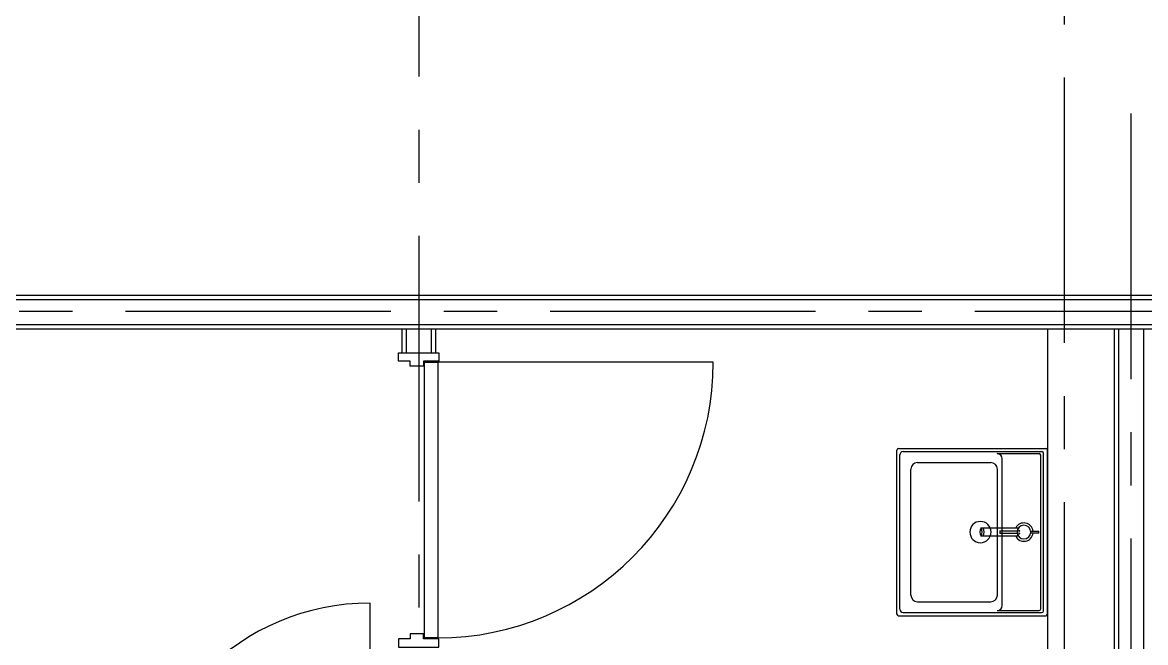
# Model space of a CAD drawing. Extents: x -119186 to 98821, y 1814 to 147180.
# Drawn here: x 19694 to 23053, y 35695 to 37548 of the extents above; entities that cross this region are included whole.
import ezdxf

# ---------------------------------------------------------------- set-up
doc = ezdxf.new("R2010")
doc.units = 0
doc.header["$LTSCALE"] = 12.7
doc.header["$MEASUREMENT"] = 0
doc.linetypes.add('CENTER', pattern=[2, 1.25, -0.25, 0.25, -0.25])
for name, color, linetype in [('A_建築（什器）', 8, 'CONTINUOUS'), ('A_建築（建具）', 2, 'CONTINUOUS'), ('A_建築（新設・仕上げ）', 2, 'CONTINUOUS'), ('A_建築（軽鉄下地）', 8, 'CONTINUOUS'), ('A_通り芯', 8, 'CENTER')]:
    doc.layers.add(name, color=color, linetype=linetype)

msp = doc.modelspace()

# ---------------------------------------------------------------- linework, layer by layer
at = {"layer": 'A_建築（什器）', "color": 8}
for p, q in [((22759.13, 36632.64), (22759.13, 34302.64)), ((20734.13, 35112.64), (20734.13, 35812.64))]:
    msp.add_line(p, q, dxfattribs=at)
at = {"layer": 'A_建築（什器）', "color": 8, "linetype": 'Continuous'}
for p, q in [((22314.13, 36274.73), (22751.13, 36274.73)), ((22324.13, 36274.73), (22754.13, 36274.73)), ((22309.13, 35779.73), (22309.13, 36269.73)), ((22317.83, 35794.13), (22317.83, 36255.33)), ((22327.83, 36265.33), (22742.63, 36265.33)), ((22609.13, 36259.27), (22734.63, 36259.27)), ((22624.13, 35805.19), (22624.13, 36244.27)), ((22739.63, 35795.19), (22739.63, 36254.27)), ((22747.63, 35789.13), (22747.63, 36260.33)), ((22759.13, 35779.73), (22759.13, 36269.73)), ((22350.99, 35836.6), (22350.99, 36212.86)), ((22370.99, 36232.86), (22589.77, 36232.86)), ((22609.77, 35836.6), (22609.77, 36212.86)), ((22561, 36037.23), (22672.88, 36037.23)), ((22672.88, 36012.23), (22561, 36012.23)), ((22617.33, 36028.73), (22669.02, 36028.73)), ((22669.02, 36020.73), (22617.33, 36020.73)), ((22709.41, 36027.73), (22733.31, 36027.73)), ((22733.31, 36021.73), (22709.41, 36021.73)), ((22733.31, 36021.73), (22733.31, 36027.73)), ((22370.99, 35816.6), (22589.77, 35816.6)), ((22314.13, 35774.73), (22751.13, 35774.73)), ((22324.13, 35774.73), (22754.13, 35774.73)), ((22327.83, 35784.13), (22742.63, 35784.13)), ((22609.13, 35790.19), (22734.63, 35790.19))]:
    msp.add_line(p, q, dxfattribs=at)
for centre, radius, start, end in [((22314.13, 36269.73), 5, 90, 180), ((22754.13, 36269.73), 5, 0, 90), ((22327.83, 36255.33), 10, 90, 180), ((22609.13, 36244.27), 15, 0, 90), ((22734.63, 36254.27), 5, 0, 90), ((22742.63, 36260.33), 5, 0, 90), ((22370.99, 36212.86), 20, 90, 180), ((22589.77, 36212.86), 20, 0, 90), ((22559.13, 36024.73), 31.75, 90, 270), ((22559.13, 36024.73), 31.75, 0, 90), ((22689.13, 36024.73), 27.5, 6.26291, 152.96431), ((22689.13, 36024.73), 20.5, 90, 270), ((22689.13, 36024.73), 20.5, 270, 90), ((22582.4, 36024.73), 24.78, 149.71071, 210.28929), ((22559.13, 36024.73), 31.75, 270, 0), ((22539.6, 36024.73), 24.78, 329.71071, 30.28929), ((22545.44, 36024.73), 24.78, 329.71071, 30.28929), ((22657.13, 36024.73), 40, 174.26083, 185.73917), ((22689.13, 36024.73), 27.5, 207.03569, 353.73709), ((22675.13, 36028.73), 1.7, 90, 270), ((22675.13, 36020.73), 1.7, 90, 270), ((22675.13, 36028.73), 1.7, 270, 90), ((22675.13, 36020.73), 1.7, 270, 90), ((22370.99, 35836.6), 20, 180, 270), ((22589.77, 35836.6), 20, 270, 0), ((22609.13, 35805.19), 15, 270, 0), ((22314.13, 35779.73), 5, 180, 270), ((22327.83, 35794.13), 10, 180, 270), ((22734.63, 35795.19), 5, 270, 0), ((22742.63, 35789.13), 5, 270, 0), ((22754.13, 35779.73), 5, 270, 0)]:
    msp.add_arc(centre, radius, start, end, dxfattribs=at)
at = {"layer": 'A_建築（什器）', "color": 8}
msp.add_arc((20734.13, 35112.64), 700, 90, 180, dxfattribs=at)
at = {"layer": 'A_建築（建具）', "color": 8}
msp.add_line((21760.13, 36532.64), (20936.13, 36532.64), dxfattribs=at)
for points in [[(20939.13, 36560.64), (20939.13, 36535.64), (20893.13, 36535.64), (20893.13, 36520.64), (20853.13, 36520.64), (20853.13, 36535.64), (20819.13, 36535.64), (20819.13, 36560.64), (20939.13, 36560.64)], [(20939.13, 35680.64), (20939.13, 35705.64), (20893.13, 35705.64), (20893.13, 35720.64), (20853.13, 35720.64), (20853.13, 35705.64), (20819.13, 35705.64), (20819.13, 35680.64), (20939.13, 35680.64)]]:
    msp.add_lwpolyline(points, dxfattribs=at)
msp.add_lwpolyline([(20936.13, 36532.64), (20936.13, 35708.64), (20896.13, 35708.64), (20896.13, 36532.64)], close=True, dxfattribs=at)
msp.add_arc((20936.13, 36532.64), 824, 270, 0, dxfattribs=at)
at = {"layer": 'A_建築（新設・仕上げ）', "color": 8}
for p, q in [((15659.13, 36732.64), (26859.13, 36732.64)), ((15659.13, 36632.64), (26259.13, 36632.64)), ((20829.13, 36632.64), (20829.13, 36560.64)), ((20929.13, 36632.64), (20929.13, 36560.64)), ((22959.13, 36632.64), (22959.13, 32435.14))]:
    msp.add_line(p, q, dxfattribs=at)
at = {"layer": 'A_建築（軽鉄下地）', "color": 8, "ltscale": 50}
for p, q in [((15671.63, 36720.14), (26859.13, 36720.14)), ((15671.63, 36645.14), (26859.13, 36645.14)), ((20841.63, 36632.64), (20841.63, 36560.64)), ((20916.63, 36632.64), (20916.63, 36560.64)), ((22971.63, 36632.64), (22971.63, 32435.14)), ((23046.63, 36632.64), (23046.63, 32435.14))]:
    msp.add_line(p, q, dxfattribs=at)
at = {"layer": 'A_通り芯', "color": 8, "ltscale": 50}
for p, q in [((22809.13, 51353.91), (22809.13, 14059.15)), ((20879.13, 38180.14), (20879.13, 32309.63)), ((23009.13, 37275.74), (23009.13, 14059.15)), ((7302.23, 36685.49), (64437.08, 36685.49))]:
    msp.add_line(p, q, dxfattribs=at)

doc.saveas('drawing.dxf')
